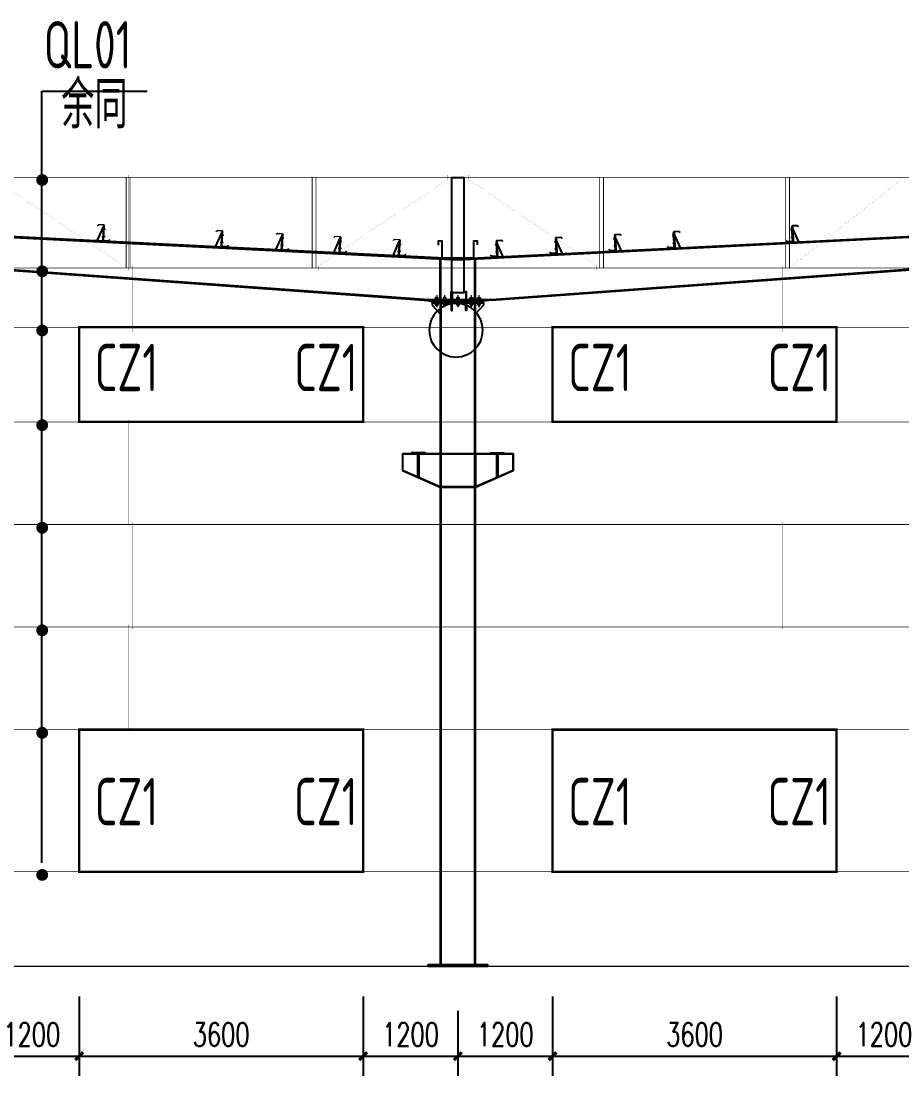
# Model space of a CAD drawing. Extents: x -33967 to 1773478, y -1022458 to -784650.
# Drawn here: x 1420984 to 1432146, y -997010 to -983641 of the extents above; entities that cross this region are included whole.
import ezdxf
from ezdxf.enums import TextEntityAlignment as Align

# ---------------------------------------------------------------- set-up
doc = ezdxf.new("R2010")
doc.units = 0
doc.header["$LTSCALE"] = 1000
doc.header["$MEASUREMENT"] = 0
doc.linetypes.add('ACAD_ISO02W100', pattern=[15, 12, -3])
doc.linetypes.add('DOTE', pattern=[2.42, 2, -0.2, 0.02, -0.2])
for name, color, linetype in [('14', 2, 'Continuous'), ('AXIS', 3, 'Continuous'), ('DIM_IDEN', 3, 'Continuous'), ('DOTE', 1, 'DOTE'), ('G L', 150, 'Continuous'), ('GL', 150, 'Continuous'), ('GZ', 50, 'Continuous'), ('LT', 27, 'Continuous'), ('SPACE', 7, 'Continuous'), ('TEXT', 7, 'Continuous'), ('天沟', 2, 'Continuous'), ('柱子', 30, 'Continuous'), ('檩托板', 7, 'Continuous')]:
    doc.layers.add(name, color=color, linetype=linetype)
for name, color, linetype, lineweight in [('6', 253, 'Continuous', 13), ('_0', 7, 'Continuous', 25), ('檩条', 30, 'Continuous', 5), ('螺栓', 15, 'Continuous', 18)]:
    doc.layers.add(name, color=color, linetype=linetype, lineweight=lineweight)
doc.styles.add('_TCH_DIM_T3', font='SIMPLEX', dxfattribs={"width": 0.705882, "bigfont": 'GBCBIG'})
doc.styles.add('TSSD_Label', font='tssdeng.shx', dxfattribs={"width": 0.7, "bigfont": 'hztxt.shx'})
doc.dimstyles.new('TCH_100_1', dxfattribs={"dimtxt": 297.5, "dimasz": 100, "dimexe": 250, "dimexo": 300, "dimgap": 126.25, "dimtad": 1, "dimdec": 0, "dimzin": 0, "dimdsep": 46, "dimtxsty": '_TCH_DIM_T3', "dimblk": 'ARCHTICK', "dimcen": 0.09, "dimclrd": 126, "dimclre": 126, "dimclrt": 7, "dimazin": 2, "dimtfac": 1, "dimtdec": 0, "dimtix": 1, "dimtmove": 2, "dimatfit": 3, "dimfxl": 1, "dimtolj": 1, "dimtzin": 0, "dimarcsym": 0})
pattern_1 = [(180, (1598226.7126, -920942.0403), (-3e-12, -6.37031987), []), (180, (1598226.7126, -920945.2255), (-3e-12, -6.37031987), [3.18515994, -1.59257997])]
pattern_2 = [(180, (1598226.7126, -920942.0403), (-3e-12, -6.37031987), []), (180, (1598226.7126, -920945.2255), (-3e-12, -6.37031987), [3.18515994, -1.59257997])]
pattern_3 = [(180, (1598056.994, -920942.0403), (-3e-12, -6.37031987), []), (180, (1598056.994, -920945.2255), (-3e-12, -6.37031987), [3.18515994, -1.59257997])]
pattern_4 = [(180, (1598056.994, -920942.0403), (-3e-12, -6.37031987), []), (180, (1598056.994, -920945.2255), (-3e-12, -6.37031987), [3.18515994, -1.59257997])]
pattern_5 = [(180, (1597956.994, -920942.0403), (-3e-12, -6.37031987), []), (180, (1597956.994, -920945.2255), (-3e-12, -6.37031987), [3.18515994, -1.59257997])]
pattern_6 = [(180, (1597956.994, -920942.0403), (-3e-12, -6.37031987), []), (180, (1597956.994, -920945.2255), (-3e-12, -6.37031987), [3.18515994, -1.59257997])]
pattern_7 = [(180, (1598108.994, -920942.0403), (-3e-12, -6.37031987), []), (180, (1598108.994, -920945.2255), (-3e-12, -6.37031987), [3.18515994, -1.59257997])]
pattern_8 = [(180, (1598108.994, -920942.0403), (-3e-12, -6.37031987), []), (180, (1598108.994, -920945.2255), (-3e-12, -6.37031987), [3.18515994, -1.59257997])]
pattern_9 = [(180, (1598006.994, -920942.0403), (-3e-12, -6.37031987), []), (180, (1598006.994, -920945.2255), (-3e-12, -6.37031987), [3.18515994, -1.59257997])]
pattern_10 = [(180, (1598006.994, -920942.0403), (-3e-12, -6.37031987), []), (180, (1598006.994, -920945.2255), (-3e-12, -6.37031987), [3.18515994, -1.59257997])]

# ---------------------------------------------------------------- blocks, each defined once
blk = doc.blocks.new('LT')
at = {"layer": '檩托板', "elevation": 0}
for points in [[(1356482, 98210), (1356488, 98210), (1356498, 98018), (1356492, 98018)], [(1356488, 98200), (1356498, 98018), (1356568, 98022)]]:
    blk.add_lwpolyline(points, close=True, dxfattribs=at)
at = {"layer": '檩条', "color": 1, "linetype": 'Continuous'}
for p, q in [((1356504, 98171, -2), (1356464, 98169, -2)), ((1356509, 98080, -2), (1356469, 98078, -2))]:
    blk.add_line(p, q, dxfattribs=at)
at = {"layer": '檩条', "elevation": -2}
blk.add_lwpolyline([(1356481, 98215, -0.414214), (1356491, 98225), (1356547, 98228), (1356561, 98215), (1356563, 98218), (1356548, 98231), (1356488, 98228, 0.414214), (1356478, 98217), (1356488, 98041, -0.414214), (1356478, 98030), (1356423, 98027), (1356408, 98040), (1356406, 98038), (1356421, 98024), (1356481, 98027, 0.414214), (1356491, 98038), (1356481, 98215)], format="xyb", dxfattribs=at)
at = {"layer": '檩条', "color": 1, "linetype": 'Continuous'}
for points in [[(1356481, 98158, -2), (1356480, 98182, -2), (1356490, 98158, -2), (1356489, 98182, -2)], [(1356485, 98091, -2), (1356486, 98066, -2), (1356494, 98091, -2), (1356495, 98067, -2)]]:
    blk.add_solid(points, dxfattribs=at)
blk = doc.blocks.new('_ArchTick')
at = {"color": 0, "linetype": 'ByBlock', "const_width": 0.4}
blk.add_lwpolyline([(-0.5, -0.5), (0.5, 0.5)], dxfattribs=at)
blk = doc.blocks.new('*D1575')
at = {"color": 126, "lineweight": -2, "transparency": 16777216}
for p, q in [((1421719, -996003), (1421719, -997010)), ((1420519, -996183), (1420519, -997010)), ((1420519, -996760), (1421719, -996760))]:
    blk.add_line(p, q, dxfattribs=at)
at = {"layer": 'Defpoints', "color": 0, "transparency": 16777216}
for p in [(1421719, -995703), (1420519, -995883), (1421719, -996760)]:
    blk.add_point(p, dxfattribs=at)
at = {"color": 126, "lineweight": -2, "transparency": 16777216, "xscale": 100, "yscale": 100, "zscale": 100, "rotation": 180}
blk.add_blockref('_ArchTick', (1420519, -996760), dxfattribs=at)
at = {"color": 126, "lineweight": -2, "transparency": 16777216, "xscale": 100, "yscale": 100, "zscale": 100}
blk.add_blockref('_ArchTick', (1421719, -996760), dxfattribs=at)
at = {"color": 7, "transparency": 16777216, "insert": (1421119, -996485), "char_height": 297.5, "attachment_point": 5, "style": '_TCH_DIM_T3'}
blk.add_mtext('\\A1;1200', dxfattribs=at)
blk = doc.blocks.new('*D1576')
at = {"color": 126, "lineweight": -2, "transparency": 16777216}
for p, q in [((1421719, -996003), (1421719, -997010)), ((1425319, -996003), (1425319, -997010)), ((1421719, -996760), (1425319, -996760))]:
    blk.add_line(p, q, dxfattribs=at)
at = {"layer": 'Defpoints', "color": 0, "transparency": 16777216}
for p in [(1421719, -995703), (1425319, -995703), (1425319, -996760)]:
    blk.add_point(p, dxfattribs=at)
at = {"color": 126, "lineweight": -2, "transparency": 16777216, "xscale": 100, "yscale": 100, "zscale": 100, "rotation": 180}
blk.add_blockref('_ArchTick', (1421719, -996760), dxfattribs=at)
at = {"color": 126, "lineweight": -2, "transparency": 16777216, "xscale": 100, "yscale": 100, "zscale": 100}
blk.add_blockref('_ArchTick', (1425319, -996760), dxfattribs=at)
at = {"color": 7, "transparency": 16777216, "insert": (1423519, -996485), "char_height": 297.5, "attachment_point": 5, "style": '_TCH_DIM_T3'}
blk.add_mtext('\\A1;3600', dxfattribs=at)
blk = doc.blocks.new('*D1577')
at = {"color": 126, "lineweight": -2, "transparency": 16777216}
for p, q in [((1425319, -996003), (1425319, -997010)), ((1426519, -996183), (1426519, -997010)), ((1425319, -996760), (1426519, -996760))]:
    blk.add_line(p, q, dxfattribs=at)
at = {"layer": 'Defpoints', "color": 0, "transparency": 16777216}
for p in [(1425319, -995703), (1426519, -995883), (1426519, -996760)]:
    blk.add_point(p, dxfattribs=at)
at = {"color": 126, "lineweight": -2, "transparency": 16777216, "xscale": 100, "yscale": 100, "zscale": 100, "rotation": 180}
blk.add_blockref('_ArchTick', (1425319, -996760), dxfattribs=at)
at = {"color": 126, "lineweight": -2, "transparency": 16777216, "xscale": 100, "yscale": 100, "zscale": 100}
blk.add_blockref('_ArchTick', (1426519, -996760), dxfattribs=at)
at = {"color": 7, "transparency": 16777216, "insert": (1425919, -996485), "char_height": 297.5, "attachment_point": 5, "style": '_TCH_DIM_T3'}
blk.add_mtext('\\A1;1200', dxfattribs=at)
blk = doc.blocks.new('*D1578')
at = {"color": 126, "lineweight": -2, "transparency": 16777216}
for p, q in [((1427719, -996003), (1427719, -997010)), ((1426519, -996183), (1426519, -997010)), ((1426519, -996760), (1427719, -996760))]:
    blk.add_line(p, q, dxfattribs=at)
at = {"layer": 'Defpoints', "color": 0, "transparency": 16777216}
for p in [(1427719, -995703), (1426519, -995883), (1427719, -996760)]:
    blk.add_point(p, dxfattribs=at)
at = {"color": 126, "lineweight": -2, "transparency": 16777216, "xscale": 100, "yscale": 100, "zscale": 100, "rotation": 180}
blk.add_blockref('_ArchTick', (1426519, -996760), dxfattribs=at)
at = {"color": 126, "lineweight": -2, "transparency": 16777216, "xscale": 100, "yscale": 100, "zscale": 100}
blk.add_blockref('_ArchTick', (1427719, -996760), dxfattribs=at)
at = {"color": 7, "transparency": 16777216, "insert": (1427119, -996485), "char_height": 297.5, "attachment_point": 5, "style": '_TCH_DIM_T3'}
blk.add_mtext('\\A1;1200', dxfattribs=at)
blk = doc.blocks.new('*D1579')
at = {"color": 126, "lineweight": -2, "transparency": 16777216}
for p, q in [((1427719, -996003), (1427719, -997010)), ((1431319, -996003), (1431319, -997010)), ((1427719, -996760), (1431319, -996760))]:
    blk.add_line(p, q, dxfattribs=at)
at = {"layer": 'Defpoints', "color": 0, "transparency": 16777216}
for p in [(1427719, -995703), (1431319, -995703), (1431319, -996760)]:
    blk.add_point(p, dxfattribs=at)
at = {"color": 126, "lineweight": -2, "transparency": 16777216, "xscale": 100, "yscale": 100, "zscale": 100, "rotation": 180}
blk.add_blockref('_ArchTick', (1427719, -996760), dxfattribs=at)
at = {"color": 126, "lineweight": -2, "transparency": 16777216, "xscale": 100, "yscale": 100, "zscale": 100}
blk.add_blockref('_ArchTick', (1431319, -996760), dxfattribs=at)
at = {"color": 7, "transparency": 16777216, "insert": (1429519, -996485), "char_height": 297.5, "attachment_point": 5, "style": '_TCH_DIM_T3'}
blk.add_mtext('\\A1;3600', dxfattribs=at)
blk = doc.blocks.new('*D1580')
at = {"color": 126, "lineweight": -2, "transparency": 16777216}
for p, q in [((1431319, -996003), (1431319, -997010)), ((1432519, -996183), (1432519, -997010)), ((1431319, -996760), (1432519, -996760))]:
    blk.add_line(p, q, dxfattribs=at)
at = {"layer": 'Defpoints', "color": 0, "transparency": 16777216}
for p in [(1431319, -995703), (1432519, -995883), (1432519, -996760)]:
    blk.add_point(p, dxfattribs=at)
at = {"color": 126, "lineweight": -2, "transparency": 16777216, "xscale": 100, "yscale": 100, "zscale": 100, "rotation": 180}
blk.add_blockref('_ArchTick', (1431319, -996760), dxfattribs=at)
at = {"color": 126, "lineweight": -2, "transparency": 16777216, "xscale": 100, "yscale": 100, "zscale": 100}
blk.add_blockref('_ArchTick', (1432519, -996760), dxfattribs=at)
at = {"color": 7, "transparency": 16777216, "insert": (1431919, -996485), "char_height": 297.5, "attachment_point": 5, "style": '_TCH_DIM_T3'}
blk.add_mtext('\\A1;1200', dxfattribs=at)

msp = doc.modelspace()

# ---------------------------------------------------------------- hatches: boundary and pattern name
at = {"layer": '螺栓'}
h = msp.add_hatch(dxfattribs=at)
h.set_pattern_fill('BRASS', color=8, scale=1.0032, angle=180, style=0)
h.set_pattern_definition(pattern_5)
h.paths.add_polyline_path([(1426240.6, -987236.5), (1426240.6, -987250.3), (1426260.6, -987250.3), (1426260.6, -987236.5)])
h = msp.add_hatch(dxfattribs=at)
h.set_pattern_fill('BRASS', color=8, scale=1.0032, angle=180, style=0)
h.set_pattern_definition(pattern_6)
h.paths.add_polyline_path([(1426240.6, -987236.5), (1426240.6, -987250.3), (1426260.6, -987250.3), (1426260.6, -987236.5)])
h = msp.add_hatch(dxfattribs=at)
h.set_pattern_fill('BRASS', color=8, scale=1.0032, angle=180, style=0)
h.set_pattern_definition(pattern_5)
h.paths.add_polyline_path([(1426240.6, -987236.5), (1426240.6, -987250.3), (1426260.6, -987250.3), (1426260.6, -987236.5)])
h = msp.add_hatch(dxfattribs=at)
h.set_pattern_fill('BRASS', color=8, scale=1.0032, angle=180, style=0)
h.set_pattern_definition(pattern_6)
h.paths.add_polyline_path([(1426240.6, -987236.5), (1426240.6, -987250.3), (1426260.6, -987250.3), (1426260.6, -987236.5)])
h = msp.add_hatch(dxfattribs=at)
h.set_pattern_fill('BRASS', color=8, scale=1.0032, angle=180, style=0)
h.set_pattern_definition(pattern_3)
h.paths.add_polyline_path([(1426340.6, -987236.5), (1426340.6, -987250.3), (1426360.6, -987250.3), (1426360.6, -987236.5)])
h = msp.add_hatch(dxfattribs=at)
h.set_pattern_fill('BRASS', color=8, scale=1.0032, angle=180, style=0)
h.set_pattern_definition(pattern_4)
h.paths.add_polyline_path([(1426340.6, -987236.5), (1426340.6, -987250.3), (1426360.6, -987250.3), (1426360.6, -987236.5)])
h = msp.add_hatch(dxfattribs=at)
h.set_pattern_fill('BRASS', color=8, scale=1.0032, angle=180, style=0)
h.set_pattern_definition(pattern_3)
h.paths.add_polyline_path([(1426340.6, -987236.5), (1426340.6, -987250.3), (1426360.6, -987250.3), (1426360.6, -987236.5)])
h = msp.add_hatch(dxfattribs=at)
h.set_pattern_fill('BRASS', color=8, scale=1.0032, angle=180, style=0)
h.set_pattern_definition(pattern_4)
h.paths.add_polyline_path([(1426340.6, -987236.5), (1426340.6, -987250.3), (1426360.6, -987250.3), (1426360.6, -987236.5)])
h = msp.add_hatch(dxfattribs=at)
h.set_pattern_fill('BRASS', color=8, scale=1.0032, angle=180, style=0)
h.set_pattern_definition(pattern_1)
h.paths.add_polyline_path([(1426510.3, -987236.5), (1426510.3, -987250.3), (1426530.3, -987250.3), (1426530.3, -987236.5)])
h = msp.add_hatch(dxfattribs=at)
h.set_pattern_fill('BRASS', color=8, scale=1.0032, angle=180, style=0)
h.set_pattern_definition(pattern_2)
h.paths.add_polyline_path([(1426510.3, -987236.5), (1426510.3, -987250.3), (1426530.3, -987250.3), (1426530.3, -987236.5)])
h = msp.add_hatch(dxfattribs=at)
h.set_pattern_fill('BRASS', color=8, scale=1.0032, angle=180, style=0)
h.set_pattern_definition(pattern_1)
h.paths.add_polyline_path([(1426510.3, -987236.5), (1426510.3, -987250.3), (1426530.3, -987250.3), (1426530.3, -987236.5)])
h = msp.add_hatch(dxfattribs=at)
h.set_pattern_fill('BRASS', color=8, scale=1.0032, angle=180, style=0)
h.set_pattern_definition(pattern_2)
h.paths.add_polyline_path([(1426510.3, -987236.5), (1426510.3, -987250.3), (1426530.3, -987250.3), (1426530.3, -987236.5)])
h = msp.add_hatch(dxfattribs=at)
h.set_pattern_fill('BRASS', color=8, scale=1.0032, angle=180, style=0)
h.set_pattern_definition(pattern_7)
h.paths.add_polyline_path([(1426698.7, -987236.5), (1426698.7, -987250.3), (1426678.6, -987250.3), (1426678.6, -987236.5)])
h = msp.add_hatch(dxfattribs=at)
h.set_pattern_fill('BRASS', color=8, scale=1.0032, angle=180, style=0)
h.set_pattern_definition(pattern_8)
h.paths.add_polyline_path([(1426698.7, -987236.5), (1426698.7, -987250.3), (1426678.6, -987250.3), (1426678.6, -987236.5)])
h = msp.add_hatch(dxfattribs=at)
h.set_pattern_fill('BRASS', color=8, scale=1.0032, angle=180, style=0)
h.set_pattern_definition(pattern_7)
h.paths.add_polyline_path([(1426698.7, -987236.5), (1426698.7, -987250.3), (1426678.6, -987250.3), (1426678.6, -987236.5)])
h = msp.add_hatch(dxfattribs=at)
h.set_pattern_fill('BRASS', color=8, scale=1.0032, angle=180, style=0)
h.set_pattern_definition(pattern_8)
h.paths.add_polyline_path([(1426698.7, -987236.5), (1426698.7, -987250.3), (1426678.6, -987250.3), (1426678.6, -987236.5)])
h = msp.add_hatch(dxfattribs=at)
h.set_pattern_fill('BRASS', color=8, scale=1.0032, angle=180, style=0)
h.set_pattern_definition(pattern_9)
h.paths.add_polyline_path([(1426796.7, -987236.5), (1426796.7, -987250.3), (1426776.6, -987250.3), (1426776.6, -987236.5)])
h = msp.add_hatch(dxfattribs=at)
h.set_pattern_fill('BRASS', color=8, scale=1.0032, angle=180, style=0)
h.set_pattern_definition(pattern_10)
h.paths.add_polyline_path([(1426796.7, -987236.5), (1426796.7, -987250.3), (1426776.6, -987250.3), (1426776.6, -987236.5)])
h = msp.add_hatch(dxfattribs=at)
h.set_pattern_fill('BRASS', color=8, scale=1.0032, angle=180, style=0)
h.set_pattern_definition(pattern_9)
h.paths.add_polyline_path([(1426796.7, -987236.5), (1426796.7, -987250.3), (1426776.6, -987250.3), (1426776.6, -987236.5)])
h = msp.add_hatch(dxfattribs=at)
h.set_pattern_fill('BRASS', color=8, scale=1.0032, angle=180, style=0)
h.set_pattern_definition(pattern_10)
h.paths.add_polyline_path([(1426796.7, -987236.5), (1426796.7, -987250.3), (1426776.6, -987250.3), (1426776.6, -987236.5)])

# ---------------------------------------------------------------- linework, layer by layer
at = {"const_width": 30}
for points in [[(1425318.6, -987521.5), (1421718.6, -987521.5), (1421718.6, -988721.5), (1425318.6, -988721.5)], [(1431318.6, -987521.5), (1427718.6, -987521.5), (1427718.6, -988721.5), (1431318.6, -988721.5)], [(1425318.6, -992621.5), (1421718.6, -992621.5), (1421718.6, -994421.5), (1425318.6, -994421.5)], [(1431318.6, -992621.5), (1427718.6, -992621.5), (1427718.6, -994421.5), (1431318.6, -994421.5)]]:
    msp.add_lwpolyline(points, close=True, dxfattribs=at)
at = {"layer": '14', "color": 8}
for p, q in [((1426108.6, -989111.5), (1425928.6, -989111.5)), ((1425928.6, -989111.5), (1425928.6, -989121.5)), ((1426928.6, -989111.5), (1427108.6, -989111.5)), ((1425818.6, -989121.5), (1426293.6, -989121.5)), ((1426293.6, -989131.5), (1425818.6, -989131.5)), ((1425818.6, -989131.5), (1425818.6, -989331.5)), ((1426293.6, -989131.5), (1425818.6, -989131.5)), ((1425928.6, -989121.5), (1426108.6, -989121.5)), ((1426013.6, -989417.7), (1426013.6, -989131.5)), ((1426013.6, -989131.5), (1426023.6, -989131.5)), ((1426023.6, -989131.5), (1426023.6, -989422.2)), ((1426303.6, -989121.5), (1426733.6, -989121.5)), ((1426303.6, -989131.5), (1426303.6, -989121.5)), ((1426733.6, -989131.5), (1426303.6, -989131.5)), ((1426733.6, -989121.5), (1426733.6, -989131.5)), ((1426743.6, -989121.5), (1427218.6, -989121.5)), ((1427218.6, -989131.5), (1426743.6, -989131.5)), ((1426743.6, -989131.5), (1426743.6, -989541.5)), ((1427218.6, -989131.5), (1426743.6, -989131.5)), ((1427013.6, -989422.2), (1427013.6, -989131.5)), ((1427013.6, -989131.5), (1427023.6, -989131.5)), ((1427023.6, -989131.5), (1427023.6, -989417.7)), ((1427218.6, -989331.5), (1427218.6, -989131.5)), ((1425818.6, -989331.5), (1426293.6, -989541.5)), ((1425818.6, -989331.5), (1426293.6, -989541.5)), ((1426293.6, -989551.5), (1425818.6, -989341.5)), ((1426743.6, -989541.5), (1427218.6, -989331.5)), ((1426743.6, -989541.5), (1427218.6, -989331.5)), ((1427218.6, -989341.5), (1426743.6, -989551.5)), ((1426023.6, -989422.2), (1426013.6, -989417.7)), ((1427023.6, -989417.7), (1427013.6, -989422.2)), ((1426303.6, -989541.5), (1426733.6, -989541.5)), ((1426303.6, -989551.5), (1426303.6, -989541.5)), ((1426733.6, -989551.5), (1426303.6, -989551.5)), ((1426733.6, -989541.5), (1426733.6, -989551.5))]:
    msp.add_line(p, q, dxfattribs=at)
at = {"layer": '14', "color": 8, "const_width": 0.45}
msp.add_lwpolyline([(1426293.6, -989571.5), (1426293.6, -989131.5)], dxfattribs=at)
at = {"layer": '6', "color": 8, "linetype": 'ACAD_ISO02W100', "ltscale": 2}
for p, q in [((1426250.6, -987114), (1426250.6, -987266.4)), ((1426350.6, -987114), (1426350.6, -987266.4)), ((1426520.3, -987114), (1426520.3, -987266.4)), ((1426688.7, -987114), (1426688.7, -987266.4)), ((1426786.7, -987114), (1426786.7, -987266.4))]:
    msp.add_line(p, q, dxfattribs=at)
at = {"layer": '_0', "color": 1, "const_width": 75}
for points in [[(1421213.6, -985655.3, 1), (1421288.6, -985655.3, 1)], [(1421213.6, -986812.4, 1), (1421288.6, -986812.4, 1)], [(1421213.6, -987562.4, 1), (1421288.6, -987562.4, 1)], [(1421213.6, -988762.4, 1), (1421288.6, -988762.4, 1)], [(1421213.6, -990062.4, 1), (1421288.6, -990062.4, 1)], [(1421213.6, -991362.4, 1), (1421288.6, -991362.4, 1)], [(1421213.6, -992662.4, 1), (1421288.6, -992662.4, 1)], [(1421213.6, -994462.4, 1), (1421288.6, -994462.4, 1)]]:
    msp.add_lwpolyline(points, format="xyb", close=True, dxfattribs=at)
at = {"layer": 'AXIS', "linetype": 'ByBlock'}
for p, q in [((1421246.4, -994308.6), (1421246.4, -984529.1)), ((1421246.4, -984529.1), (1422581.4, -984529.1))]:
    msp.add_line(p, q, dxfattribs=at)
at = {"layer": 'AXIS', "color": 3, "linetype": 'ByBlock', "const_width": 1}
for points in [[(1420653.6, -985591.5), (1420653.6, -985651.5), (1422280.2, -986741.5), (1422280.2, -986801.5)], [(1422340.2, -985591.5), (1422340.2, -985651.5), (1422340.2, -986741.5), (1422340.2, -986801.5)], [(1424697.1, -985591.5), (1424697.1, -985651.5), (1424697.1, -986741.5), (1424697.1, -986801.5)], [(1426383.6, -985591.5), (1426383.6, -985651.5), (1424757.1, -986741.5), (1424757.1, -986801.5)], [(1426653.6, -985591.5), (1426653.6, -985651.5), (1428280.2, -986741.5), (1428280.2, -986801.5)], [(1428340.2, -985591.5), (1428340.2, -985651.5), (1428340.2, -986741.5), (1428340.2, -986801.5)], [(1430697.1, -985591.5), (1430697.1, -985651.5), (1430697.1, -986741.5), (1430697.1, -986801.5)], [(1432133.6, -985591.5), (1432133.6, -985651.5), (1430757.1, -986741.5), (1430757.1, -986801.5)], [(1422400.2, -987581.5), (1422400.2, -987521.5), (1422400.2, -986801.5), (1422400.2, -986741.5)], [(1424637.1, -987581.5), (1424637.1, -987521.5), (1424637.1, -986801.5), (1424637.1, -986741.5)], [(1428400.2, -987581.5), (1428400.2, -987521.5), (1428400.2, -986801.5), (1428400.2, -986741.5)], [(1430637.1, -987581.5), (1430637.1, -987521.5), (1430637.1, -986801.5), (1430637.1, -986741.5)], [(1422340.2, -990021.5), (1422340.2, -989961.5), (1422340.2, -988751.5), (1422340.2, -988691.5)], [(1424697.1, -990021.5), (1424697.1, -989961.5), (1424697.1, -988751.5), (1424697.1, -988691.5)], [(1428340.2, -990021.5), (1428340.2, -989961.5), (1428340.2, -988751.5), (1428340.2, -988691.5)], [(1430697.1, -990021.5), (1430697.1, -989961.5), (1430697.1, -988751.5), (1430697.1, -988691.5)], [(1422400.2, -989991.5), (1422400.2, -990051.5), (1422400.2, -991291.5), (1422400.2, -991351.5)], [(1424637.1, -989991.5), (1424637.1, -990051.5), (1424637.1, -991291.5), (1424637.1, -991351.5)], [(1428400.2, -989991.5), (1428400.2, -990051.5), (1428400.2, -991291.5), (1428400.2, -991351.5)], [(1430637.1, -989991.5), (1430637.1, -990051.5), (1430637.1, -991291.5), (1430637.1, -991351.5)], [(1422340.2, -992621.5), (1422340.2, -992561.5), (1422340.2, -991351.5), (1422340.2, -991291.5)], [(1424697.1, -992621.5), (1424697.1, -992561.5), (1424697.1, -991351.5), (1424697.1, -991291.5)], [(1428340.2, -992621.5), (1428340.2, -992561.5), (1428340.2, -991351.5), (1428340.2, -991291.5)], [(1430697.1, -992621.5), (1430697.1, -992561.5), (1430697.1, -991351.5), (1430697.1, -991291.5)]]:
    msp.add_lwpolyline(points, dxfattribs=at)
at = {"layer": 'AXIS', "color": 6, "linetype": 'ByBlock', "const_width": 10}
for points in [[(1422365.2, -985621.5), (1422315.2, -985621.5), (1422315.2, -986771.5), (1422365.2, -986771.5)], [(1424672.1, -985621.5), (1424722.1, -985621.5), (1424722.1, -986771.5), (1424672.1, -986771.5)], [(1428365.2, -985621.5), (1428315.2, -985621.5), (1428315.2, -986771.5), (1428365.2, -986771.5)], [(1430672.1, -985621.5), (1430722.1, -985621.5), (1430722.1, -986771.5), (1430672.1, -986771.5)]]:
    msp.add_lwpolyline(points, close=True, dxfattribs=at)
at = {"layer": 'DIM_IDEN'}
msp.add_lwpolyline([(1426835.6, -987559.4, 1), (1426155.3, -987559.4, 1)], format="xyb", close=True, dxfattribs=at)
at = {"layer": 'DOTE', "linetype": 'DOTE', "const_width": 15}
msp.add_lwpolyline([(1463018.8, -995621.5), (1408018.4, -995621.5), (1408018.4, -995771.5), (1407256.5, -995771.5)], dxfattribs=at)
at = {"layer": 'DOTE', "color": 1, "linetype": 'DOTE', "const_width": 15}
msp.add_lwpolyline([(1408018.4, -995621.5), (1463018.8, -995621.5), (1463018.8, -995771.5), (1463780.6, -995771.5)], dxfattribs=at)
at = {"layer": 'G L', "color": 8}
for points in [[(1426518.6, -986656), (1417268.6, -986193.5)], [(1417268.6, -986203.5), (1426518.6, -986666), (1435518.6, -986216)], [(1426518.6, -986656), (1435518.6, -986206)], [(1426093.6, -987170.3), (1417268.6, -986534)], [(1426093.6, -987180.4), (1417268.6, -986544)], [(1426943.6, -987170.2), (1435518.6, -986546.5)], [(1426943.6, -987180.2), (1435518.6, -986556.5)]]:
    msp.add_lwpolyline(points, dxfattribs=at)
at = {"layer": 'GL', "color": 8}
for p, q in [((1426293.6, -987170.2), (1426293.6, -986654.8)), ((1426303.6, -987170.2), (1426303.6, -986655.3)), ((1426733.6, -987170.2), (1426733.6, -986655.3)), ((1426743.6, -987170.2), (1426743.6, -986654.8)), ((1426093.6, -987180.2), (1426093.6, -987170.2)), ((1426093.6, -987170.2), (1426943.6, -987170.2)), ((1426093.6, -987180.2), (1426193.6, -987190.2)), ((1426193.6, -987210.2), (1426193.6, -987190.2)), ((1426193.6, -987190.2), (1426843.6, -987190.2)), ((1426193.6, -987210.2), (1426843.6, -987210.2)), ((1426193.6, -987210.2), (1426193.6, -987240.2)), ((1426193.6, -987240.2), (1426293.6, -987350.2)), ((1426843.6, -987240.2), (1426743.6, -987350.2)), ((1426943.6, -987180.2), (1426843.6, -987190.2)), ((1426843.6, -987210.2), (1426843.6, -987190.2)), ((1426843.6, -987210.2), (1426843.6, -987240.2)), ((1426943.6, -987180.2), (1426943.6, -987170.2))]:
    msp.add_line(p, q, dxfattribs=at)
for points in [[(1426435.9, -987070.2), (1426445.9, -987070.2), (1426445.9, -987170.2), (1426435.9, -987170.2)], [(1426630.1, -987070.2), (1426620.1, -987070.2), (1426620.1, -987170.2), (1426630.1, -987170.2)], [(1426435.9, -987310.2), (1426445.9, -987310.2), (1426445.9, -987210.2), (1426435.9, -987210.2)], [(1426630.1, -987310.2), (1426620.1, -987310.2), (1426620.1, -987210.2), (1426630.1, -987210.2)]]:
    msp.add_lwpolyline(points, close=True, dxfattribs=at)
at = {"layer": 'GZ', "color": 8}
for p, q in [((1426108.6, -989111.5), (1426108.6, -989121.5)), ((1426928.6, -989121.5), (1426928.6, -989111.5)), ((1427108.6, -989111.5), (1427108.6, -989121.5)), ((1425818.6, -989121.5), (1425818.6, -989341.5)), ((1427218.6, -989121.5), (1427218.6, -989341.5))]:
    msp.add_line(p, q, dxfattribs=at)
for points in [[(1426443.6, -985621.5), (1426593.6, -985621.5), (1426593.6, -987086.1), (1426443.6, -987086.1)], [(1426733.6, -987210.2), (1426303.6, -987210.2), (1426303.6, -995596.5), (1426733.6, -995596.5)], [(1426143.6, -995596.5), (1426893.6, -995596.5), (1426893.6, -995621.5), (1426143.6, -995621.5)]]:
    msp.add_lwpolyline(points, close=True, dxfattribs=at)
for points in [[(1426743.6, -987210.2), (1426293.6, -987210.2), (1426293.6, -995596.5), (1426743.6, -995596.5), (1426743.6, -987180.2)], [(1426303.6, -987210.2), (1426733.6, -987210.2)]]:
    msp.add_lwpolyline(points, dxfattribs=at)
at = {"layer": 'LT', "linetype": 'ByBlock', "const_width": 10}
for points in [[(1408058.3, -985621.5), (1462978.3, -985621.5)], [(1408058.6, -986771.5), (1462978.3, -986771.5)], [(1408058.6, -987521.5), (1462978.3, -987521.5)], [(1408058.6, -988721.5), (1462978.3, -988721.5)], [(1408058.6, -990021.5), (1432868.6, -990021.5)], [(1408058.6, -991321.5), (1432868.6, -991321.5)], [(1408058.6, -992621.5), (1432868.6, -992621.5)], [(1408058.6, -994421.5), (1432868.6, -994421.5)]]:
    msp.add_lwpolyline(points, dxfattribs=at)
at = {"layer": '天沟', "color": 8, "linetype": 'ByBlock'}
msp.add_lwpolyline([(1426768.1, -986478.6), (1426768.1, -986428.6), (1426718.1, -986428.6), (1426718.1, -986646.1), (1426318.1, -986646.1), (1426318.1, -986429.4), (1426268.1, -986429.4), (1426268.1, -986479.4)], dxfattribs=at)
at = {"layer": '柱子', "color": 8}
msp.add_line((1426303.6, -989121.5), (1426733.6, -989121.5), dxfattribs=at)
at = {"layer": '螺栓', "color": 8}
for p, q in [((1426226.5, -987170.2), (1426226.5, -987164.2)), ((1426226.5, -987170.2), (1426226.5, -987164.2)), ((1426226.5, -987170.2), (1426226.5, -987164.2)), ((1426226.5, -987170.2), (1426226.5, -987164.2)), ((1426268.7, -987148.1), (1426232.5, -987148.1)), ((1426268.7, -987232.3), (1426232.5, -987232.3)), ((1426240.6, -987164.2), (1426240.6, -987210.2)), ((1426241.6, -987164.2), (1426241.6, -987148.1)), ((1426241.6, -987232.3), (1426241.6, -987216.2)), ((1426259.6, -987164.2), (1426259.6, -987148.1)), ((1426259.6, -987232.3), (1426259.6, -987216.2)), ((1426260.6, -987164.2), (1426260.6, -987210.2)), ((1426326.5, -987170.2), (1426326.5, -987164.2)), ((1426326.5, -987170.2), (1426326.5, -987164.2)), ((1426326.5, -987170.2), (1426326.5, -987164.2)), ((1426326.5, -987170.2), (1426326.5, -987164.2)), ((1426368.7, -987148.1), (1426332.5, -987148.1)), ((1426368.7, -987232.3), (1426332.5, -987232.3)), ((1426340.6, -987164.2), (1426340.6, -987210.2)), ((1426341.6, -987164.2), (1426341.6, -987148.1)), ((1426341.6, -987232.3), (1426341.6, -987216.2)), ((1426359.6, -987164.2), (1426359.6, -987148.1)), ((1426359.6, -987232.3), (1426359.6, -987216.2)), ((1426360.6, -987164.2), (1426360.6, -987210.2)), ((1426496.2, -987170.2), (1426496.2, -987164.2)), ((1426496.2, -987170.2), (1426496.2, -987164.2)), ((1426496.2, -987170.2), (1426496.2, -987164.2)), ((1426496.2, -987170.2), (1426496.2, -987164.2)), ((1426538.4, -987148.1), (1426502.3, -987148.1)), ((1426538.4, -987232.3), (1426502.3, -987232.3)), ((1426510.3, -987164.2), (1426510.3, -987210.2)), ((1426511.3, -987164.2), (1426511.3, -987148.1)), ((1426511.3, -987232.3), (1426511.3, -987216.2)), ((1426529.3, -987164.2), (1426529.3, -987148.1)), ((1426529.3, -987232.3), (1426529.3, -987216.2)), ((1426530.3, -987164.2), (1426530.3, -987210.2)), ((1426670.6, -987148.1), (1426706.7, -987148.1)), ((1426670.6, -987232.3), (1426706.7, -987232.3)), ((1426678.6, -987164.2), (1426678.6, -987210.2)), ((1426679.6, -987164.2), (1426679.6, -987148.1)), ((1426679.6, -987232.3), (1426679.6, -987216.2)), ((1426697.7, -987164.2), (1426697.7, -987148.1)), ((1426697.7, -987232.3), (1426697.7, -987216.2)), ((1426698.7, -987164.2), (1426698.7, -987210.2)), ((1426712.7, -987170.2), (1426712.7, -987164.2)), ((1426712.7, -987170.2), (1426712.7, -987164.2)), ((1426712.7, -987170.2), (1426712.7, -987164.2)), ((1426712.7, -987170.2), (1426712.7, -987164.2)), ((1426768.6, -987148.1), (1426804.7, -987148.1)), ((1426768.6, -987232.3), (1426804.7, -987232.3)), ((1426776.6, -987164.2), (1426776.6, -987210.2)), ((1426777.6, -987164.2), (1426777.6, -987148.1)), ((1426777.6, -987232.3), (1426777.6, -987216.2)), ((1426795.7, -987164.2), (1426795.7, -987148.1)), ((1426795.7, -987232.3), (1426795.7, -987216.2)), ((1426796.7, -987164.2), (1426796.7, -987210.2)), ((1426810.7, -987170.2), (1426810.7, -987164.2)), ((1426810.7, -987170.2), (1426810.7, -987164.2)), ((1426810.7, -987170.2), (1426810.7, -987164.2)), ((1426810.7, -987170.2), (1426810.7, -987164.2))]:
    msp.add_line(p, q, dxfattribs=at)
for points in [[(1426274.7, -987164.2), (1426274.7, -987170.2), (1426226.5, -987170.2), (1426226.5, -987164.2)], [(1426274.7, -987210.2), (1426274.7, -987216.2), (1426226.5, -987216.2), (1426226.5, -987210.2)], [(1426374.7, -987164.2), (1426374.7, -987170.2), (1426326.5, -987170.2), (1426326.5, -987164.2)], [(1426374.7, -987210.2), (1426374.7, -987216.2), (1426326.5, -987216.2), (1426326.5, -987210.2)], [(1426544.4, -987164.2), (1426544.4, -987170.2), (1426496.2, -987170.2), (1426496.2, -987164.2)], [(1426544.4, -987210.2), (1426544.4, -987216.2), (1426496.2, -987216.2), (1426496.2, -987210.2)], [(1426664.6, -987164.2), (1426664.6, -987170.2), (1426712.7, -987170.2), (1426712.7, -987164.2)], [(1426664.6, -987210.2), (1426664.6, -987216.2), (1426712.7, -987216.2), (1426712.7, -987210.2)], [(1426762.6, -987164.2), (1426762.6, -987170.2), (1426810.7, -987170.2), (1426810.7, -987164.2)], [(1426762.6, -987210.2), (1426762.6, -987216.2), (1426810.7, -987216.2), (1426810.7, -987210.2)]]:
    msp.add_lwpolyline(points, close=True, dxfattribs=at)
for points in [[(1426268.7, -987164.2), (1426268.7, -987148.1), (1426264.4, -987143.9), (1426236.8, -987143.9), (1426232.5, -987148.1), (1426232.5, -987164.2)], [(1426268.7, -987216.2), (1426268.7, -987232.3), (1426264.4, -987236.5), (1426236.8, -987236.5), (1426232.5, -987232.3), (1426232.5, -987216.2)], [(1426260.6, -987236.5), (1426260.6, -987250.3), (1426240.6, -987250.3), (1426240.6, -987236.5)], [(1426368.7, -987164.2), (1426368.7, -987148.1), (1426364.4, -987143.9), (1426336.8, -987143.9), (1426332.5, -987148.1), (1426332.5, -987164.2)], [(1426368.7, -987216.2), (1426368.7, -987232.3), (1426364.4, -987236.5), (1426336.8, -987236.5), (1426332.5, -987232.3), (1426332.5, -987216.2)], [(1426360.6, -987236.5), (1426360.6, -987250.3), (1426340.6, -987250.3), (1426340.6, -987236.5)], [(1426538.4, -987164.2), (1426538.4, -987148.1), (1426534.1, -987143.9), (1426506.5, -987143.9), (1426502.3, -987148.1), (1426502.3, -987164.2)], [(1426538.4, -987216.2), (1426538.4, -987232.3), (1426534.1, -987236.5), (1426506.5, -987236.5), (1426502.3, -987232.3), (1426502.3, -987216.2)], [(1426530.3, -987236.5), (1426530.3, -987250.3), (1426510.3, -987250.3), (1426510.3, -987236.5)], [(1426670.6, -987164.2), (1426670.6, -987148.1), (1426674.9, -987143.9), (1426702.5, -987143.9), (1426706.7, -987148.1), (1426706.7, -987164.2)], [(1426670.6, -987216.2), (1426670.6, -987232.3), (1426674.9, -987236.5), (1426702.5, -987236.5), (1426706.7, -987232.3), (1426706.7, -987216.2)], [(1426678.6, -987236.5), (1426678.6, -987250.3), (1426698.7, -987250.3), (1426698.7, -987236.5)], [(1426768.6, -987164.2), (1426768.6, -987148.1), (1426772.9, -987143.9), (1426800.5, -987143.9), (1426804.7, -987148.1), (1426804.7, -987164.2)], [(1426768.6, -987216.2), (1426768.6, -987232.3), (1426772.9, -987236.5), (1426800.5, -987236.5), (1426804.7, -987232.3), (1426804.7, -987216.2)], [(1426776.6, -987236.5), (1426776.6, -987250.3), (1426796.7, -987250.3), (1426796.7, -987236.5)]]:
    msp.add_lwpolyline(points, dxfattribs=at)

# ---------------------------------------------------------------- block references
at = {"layer": 'SPACE', "color": 8, "xscale": -1, "rotation": 0.1868720425198944}
for p in [(2778828.9, -1080024.5, -0.3), (2780328.9, -1080099.5, -0.3), (2781091.8, -1080137.6, -0.3), (2781825.5, -1080174.3, -0.3), (2782577.5, -1080211.9, -0.3)]:
    msp.add_blockref('LT', p, dxfattribs=at)
at = {"layer": 'SPACE', "color": 8, "rotation": 359.81312795748}
for p in [(72458.2, -1080112, -0.3), (73958.2, -1080037, -0.3), (70212.4, -1080224.3, -0.3), (70964, -1080186.7, -0.3), (71712.2, -1080149.3, -0.3)]:
    msp.add_blockref('LT', p, dxfattribs=at)

# ---------------------------------------------------------------- texts
at = {"layer": 'TEXT', "style": 'TSSD_Label', "width": 0.7}
for s, p in [('QL01', (1422383.9, -984421.3)), ('余同', (1422332.4, -985180.7))]:
    msp.add_text(s, height=600, dxfattribs=at).set_placement(p, align=Align.BOTTOM_RIGHT)
for p in [(1421916.3, -988331.5), (1424444.2, -988331.5), (1427916.3, -988331.5), (1430444.2, -988331.5), (1421916.3, -993833.2), (1424442.3, -993833.2), (1427916.3, -993833.2), (1430442.3, -993833.2)]:
    msp.add_text('CZ1', height=600, dxfattribs=at).set_placement(p)

# ---------------------------------------------------------------- dimensions: what is measured, and where the dimension line sits
for base, p1, p2, picture, middle in [((1421718.6, -996759.6), (1420518.6, -995883), (1421718.6, -995703.1), '*D1575', (1421118.6, -996484.6)), ((1425318.6, -996759.6), (1421718.6, -995703.1), (1425318.6, -995703.1), '*D1576', (1423518.6, -996484.6)), ((1426518.6, -996759.6), (1425318.6, -995703.1), (1426518.6, -995883), '*D1577', (1425918.6, -996484.6)), ((1427718.6, -996759.6), (1426518.6, -995883), (1427718.6, -995703.1), '*D1578', (1427118.6, -996484.6)), ((1431318.6, -996759.6), (1427718.6, -995703.1), (1431318.6, -995703.1), '*D1579', (1429518.6, -996484.6)), ((1432518.6, -996759.6), (1431318.6, -995703.1), (1432518.6, -995883), '*D1580', (1431918.6, -996484.6))]:
    dim = msp.add_linear_dim(base=base, p1=p1, p2=p2, dimstyle='TCH_100_1')
    dim.commit()
    dim.dimension.update_dxf_attribs({"geometry": picture, "text_midpoint": middle})

doc.saveas('drawing.dxf')
